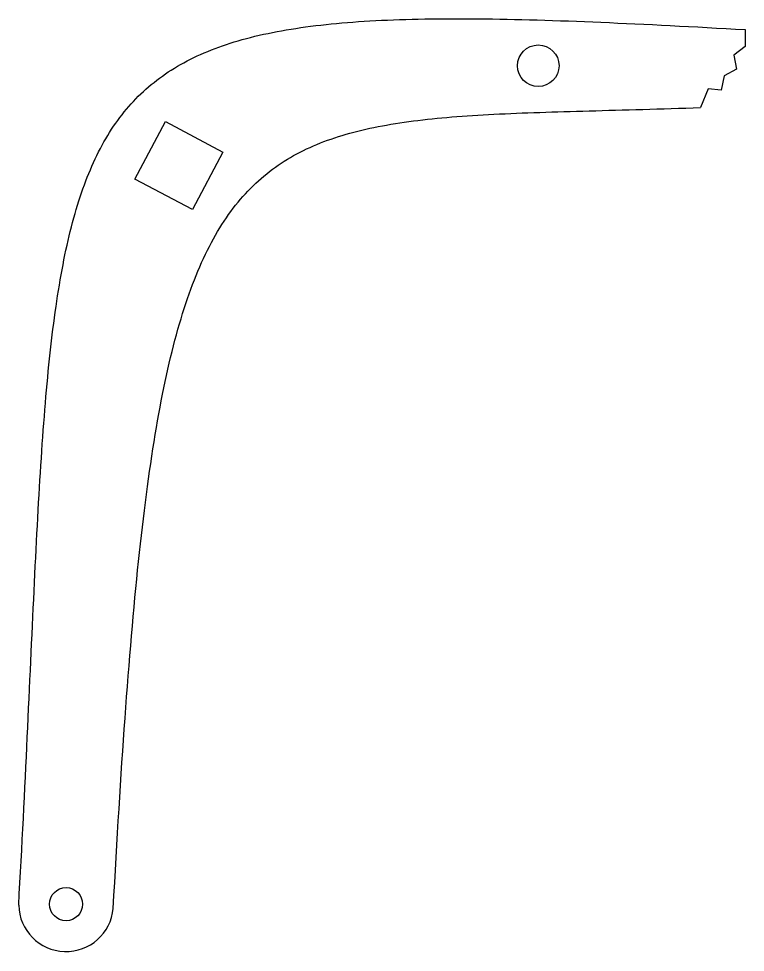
# Model space of a CAD drawing. Extents: x -545 to 40, y 252 to 1003.
import ezdxf

# ---------------------------------------------------------------- set-up
doc = ezdxf.new("R2010")
doc.units = 0
doc.layers.get('0').update_dxf_attribs({"linetype": 'continuous'})

# ---------------------------------------------------------------- blocks, each defined once
blk = doc.blocks.new('PAD')
at = {"color": 0}
for p, q in [((39.53, 994.25), (39.53, 980.71)), ((39.53, 980.71), (30.41, 973.68)), ((30.41, 973.68), (32.45, 962.54)), ((32.45, 962.54), (22.45, 957.2)), ((22.45, 957.2), (20.02, 945.64)), ((9.63, 946.52), (3.58, 931.59)), ((20.02, 945.64), (9.63, 946.52)), ((-451.33, 874.04), (-426.76, 920.24)), ((-426.76, 920.24), (-380.57, 895.68)), ((-380.57, 895.68), (-405.13, 849.48)), ((-405.13, 849.48), (-451.33, 874.04))]:
    blk.add_line(p, q, dxfattribs=at)
for points in [[(-544.82, 289.87), (-544.32, 298.85), (-543.82, 307.76), (-543.34, 316.6), (-542.87, 325.37), (-542.41, 334.06), (-541.96, 342.68), (-541.51, 351.23), (-541.08, 359.71), (-540.66, 368.12), (-540.24, 376.46), (-539.83, 384.72), (-539.43, 392.92), (-539.04, 401.05), (-538.65, 409.11), (-538.27, 417.09), (-537.9, 425.01), (-537.53, 432.86), (-537.17, 440.65), (-536.81, 448.36), (-536.46, 456.01), (-536.11, 463.58), (-535.76, 471.1), (-535.42, 478.54), (-535.08, 485.92), (-534.75, 493.23), (-534.41, 500.47), (-534.08, 507.65), (-533.75, 514.76), (-533.43, 521.81), (-533.1, 528.79), (-532.77, 535.71), (-532.45, 542.56), (-532.12, 549.35), (-531.8, 556.08), (-531.47, 562.74), (-531.14, 569.33), (-530.81, 575.87), (-530.48, 582.34), (-530.15, 588.75), (-529.81, 595.1), (-529.47, 601.38), (-529.13, 607.6), (-528.78, 613.77), (-528.43, 619.87), (-528.07, 625.91), (-527.71, 631.88), (-527.34, 637.8), (-526.97, 643.66), (-526.6, 649.46), (-526.21, 655.2), (-525.82, 660.88), (-525.42, 666.5), (-525.02, 672.06), (-524.61, 677.57), (-524.18, 683.01), (-523.76, 688.4), (-523.32, 693.73), (-522.87, 699), (-522.41, 704.22), (-521.94, 709.38), (-521.47, 714.48), (-520.98, 719.53), (-520.48, 724.52), (-519.97, 729.46), (-519.44, 734.34), (-518.91, 739.16), (-518.36, 743.93), (-517.8, 748.65), (-517.23, 753.31), (-516.64, 757.92), (-516.04, 762.47), (-515.42, 766.97), (-514.79, 771.42), (-514.14, 775.82), (-513.48, 780.16), (-512.8, 784.45), (-512.11, 788.69), (-511.4, 792.88), (-510.67, 797.01), (-509.93, 801.1), (-509.17, 805.13), (-508.38, 809.11), (-507.59, 813.05), (-506.77, 816.93), (-505.93, 820.76), (-505.07, 824.55), (-504.2, 828.28), (-503.3, 831.97), (-502.38, 835.6), (-501.45, 839.19), (-500.49, 842.73), (-499.5, 846.23), (-498.5, 849.67), (-497.47, 853.07), (-496.43, 856.42), (-495.35, 859.73), (-494.26, 862.99), (-493.14, 866.2), (-491.99, 869.37), (-490.82, 872.49), (-489.63, 875.57), (-488.41, 878.6), (-487.17, 881.58), (-485.9, 884.53), (-484.6, 887.42), (-483.27, 890.28), (-481.92, 893.09), (-480.54, 895.86), (-479.13, 898.58), (-477.7, 901.26), (-476.23, 903.9), (-474.74, 906.5), (-473.22, 909.06), (-471.66, 911.57), (-470.08, 914.04), (-468.47, 916.48), (-466.82, 918.87), (-465.15, 921.22), (-463.44, 923.53), (-461.7, 925.8), (-459.93, 928.03), (-458.12, 930.22), (-456.29, 932.38), (-454.41, 934.49), (-452.51, 936.56), (-450.57, 938.6), (-448.6, 940.6), (-446.59, 942.56), (-444.54, 944.49), (-442.46, 946.37), (-440.35, 948.22), (-438.19, 950.04), (-436, 951.82), (-433.78, 953.56), (-431.51, 955.26), (-429.21, 956.93), (-426.87, 958.57), (-424.49, 960.17), (-422.08, 961.74), (-419.62, 963.27), (-417.12, 964.77), (-414.58, 966.23), (-412.01, 967.66), (-409.39, 969.06), (-406.73, 970.42), (-404.03, 971.76), (-401.29, 973.06), (-398.5, 974.32), (-395.67, 975.56), (-392.8, 976.76), (-389.89, 977.94), (-386.93, 979.08), (-383.93, 980.19), (-380.88, 981.27), (-377.79, 982.32), (-374.65, 983.35), (-371.47, 984.34), (-368.24, 985.3), (-364.97, 986.23), (-361.64, 987.14), (-358.28, 988.02), (-354.86, 988.87), (-351.4, 989.69), (-347.88, 990.48), (-344.32, 991.25), (-340.71, 991.98), (-337.06, 992.7), (-333.35, 993.38), (-329.59, 994.04), (-325.78, 994.68), (-321.92, 995.28), (-318.01, 995.87), (-314.05, 996.43), (-310.04, 996.96), (-305.97, 997.47), (-301.85, 997.95), (-297.68, 998.41), (-293.46, 998.85), (-289.18, 999.26), (-284.84, 999.65), (-280.46, 1000.02), (-276.02, 1000.37), (-271.52, 1000.69), (-266.97, 1000.99), (-262.36, 1001.27), (-257.69, 1001.53), (-252.97, 1001.76), (-248.19, 1001.98), (-243.36, 1002.18), (-238.47, 1002.35), (-233.52, 1002.51), (-228.51, 1002.64), (-223.44, 1002.76), (-218.31, 1002.86), (-213.12, 1002.93), (-207.88, 1002.99), (-202.57, 1003.03), (-197.2, 1003.06), (-191.77, 1003.06), (-186.28, 1003.05), (-180.73, 1003.02), (-175.12, 1002.98), (-169.44, 1002.91), (-163.7, 1002.83), (-157.9, 1002.74), (-152.03, 1002.63), (-146.1, 1002.5), (-140.11, 1002.36), (-134.05, 1002.2), (-127.92, 1002.03), (-121.73, 1001.85), (-115.48, 1001.65), (-109.16, 1001.43), (-102.77, 1001.21), (-96.31, 1000.97), (-89.79, 1000.71), (-83.2, 1000.45), (-76.54, 1000.17), (-69.82, 999.88), (-63.02, 999.58), (-56.16, 999.26), (-49.23, 998.94), (-42.22, 998.6), (-35.15, 998.25), (-28, 997.9), (-20.79, 997.53), (-13.5, 997.15), (-6.15, 996.76), (1.28, 996.37), (8.79, 995.96), (16.36, 995.55), (24.01, 995.12), (31.73, 994.69), (39.53, 994.25)], [(-468.78, 287.31), (-468.2, 297.7), (-467.63, 307.98), (-467.05, 318.15), (-466.47, 328.21), (-465.89, 338.15), (-465.31, 347.98), (-464.72, 357.7), (-464.13, 367.31), (-463.54, 376.81), (-462.94, 386.2), (-462.34, 395.48), (-461.74, 404.66), (-461.13, 413.72), (-460.52, 422.68), (-459.9, 431.53), (-459.28, 440.28), (-458.65, 448.93), (-458.02, 457.46), (-457.38, 465.9), (-456.74, 474.23), (-456.08, 482.46), (-455.42, 490.59), (-454.76, 498.62), (-454.09, 506.55), (-453.4, 514.38), (-452.72, 522.1), (-452.02, 529.73), (-451.31, 537.27), (-450.6, 544.7), (-449.88, 552.04), (-449.15, 559.29), (-448.4, 566.43), (-447.65, 573.49), (-446.89, 580.45), (-446.12, 587.32), (-445.34, 594.09), (-444.54, 600.77), (-443.74, 607.36), (-442.92, 613.86), (-442.09, 620.27), (-441.25, 626.59), (-440.4, 632.83), (-439.53, 638.97), (-438.66, 645.03), (-437.77, 651), (-436.86, 656.88), (-435.94, 662.68), (-435.01, 668.39), (-434.06, 674.02), (-433.1, 679.57), (-432.13, 685.03), (-431.14, 690.41), (-430.13, 695.71), (-429.11, 700.92), (-428.07, 706.06), (-427.02, 711.12), (-425.95, 716.1), (-424.86, 721), (-423.76, 725.82), (-422.64, 730.56), (-421.5, 735.23), (-420.34, 739.82), (-419.16, 744.34), (-417.97, 748.78), (-416.76, 753.15), (-415.53, 757.44), (-414.28, 761.67), (-413.01, 765.82), (-411.72, 769.9), (-410.41, 773.9), (-409.08, 777.84), (-407.73, 781.71), (-406.36, 785.51), (-404.96, 789.24), (-403.55, 792.9), (-402.11, 796.5), (-400.66, 800.03), (-399.18, 803.5), (-397.67, 806.9), (-396.15, 810.23), (-394.6, 813.51), (-393.03, 816.71), (-391.43, 819.86), (-389.81, 822.95), (-388.17, 825.97), (-386.5, 828.93), (-384.81, 831.84), (-383.09, 834.68), (-381.35, 837.46), (-379.58, 840.19), (-377.78, 842.86), (-375.96, 845.48), (-374.11, 848.03), (-372.24, 850.54), (-370.34, 852.98), (-368.41, 855.38), (-366.45, 857.72), (-364.47, 860), (-362.46, 862.24), (-360.42, 864.42), (-358.35, 866.55), (-356.25, 868.64), (-354.13, 870.67), (-351.97, 872.65), (-349.78, 874.59), (-347.57, 876.48), (-345.32, 878.32), (-343.04, 880.11), (-340.73, 881.86), (-338.4, 883.57), (-336.03, 885.22), (-333.62, 886.84), (-331.19, 888.41), (-328.72, 889.94), (-326.22, 891.43), (-323.69, 892.88), (-321.13, 894.28), (-318.53, 895.65), (-315.9, 896.98), (-313.23, 898.26), (-310.53, 899.51), (-307.8, 900.73), (-305.03, 901.9), (-302.22, 903.04), (-299.38, 904.15), (-296.51, 905.22), (-293.6, 906.25), (-290.65, 907.25), (-287.67, 908.22), (-284.65, 909.16), (-281.59, 910.06), (-278.5, 910.94), (-275.37, 911.78), (-272.2, 912.6), (-268.99, 913.38), (-265.74, 914.14), (-262.46, 914.87), (-259.13, 915.57), (-255.77, 916.24), (-252.37, 916.89), (-248.93, 917.52), (-245.45, 918.12), (-241.92, 918.69), (-238.36, 919.24), (-234.76, 919.77), (-231.11, 920.28), (-227.43, 920.77), (-223.7, 921.23), (-219.93, 921.68), (-216.12, 922.1), (-212.27, 922.51), (-208.37, 922.9), (-204.43, 923.27), (-200.45, 923.63), (-196.42, 923.97), (-192.35, 924.29), (-188.23, 924.6), (-184.07, 924.89), (-179.87, 925.17), (-175.62, 925.44), (-171.33, 925.7), (-166.99, 925.94), (-162.6, 926.17), (-158.17, 926.39), (-153.69, 926.6), (-149.17, 926.81), (-144.59, 927), (-139.98, 927.19), (-135.31, 927.37), (-130.6, 927.54), (-125.83, 927.71), (-121.02, 927.87), (-116.16, 928.03), (-111.26, 928.18), (-106.3, 928.33), (-101.29, 928.47), (-96.24, 928.62), (-91.13, 928.76), (-85.98, 928.9), (-80.77, 929.05), (-75.51, 929.19), (-70.2, 929.33), (-64.84, 929.48), (-59.43, 929.63), (-53.97, 929.78), (-48.45, 929.93), (-42.88, 930.09), (-37.26, 930.25), (-31.59, 930.42), (-25.86, 930.6), (-20.08, 930.78), (-14.25, 930.97), (-8.36, 931.17), (-2.42, 931.38), (3.58, 931.59)]]:
    blk.add_lwpolyline(points, dxfattribs=at)
for centre, radius in [((-127, 965.2), 16.7), ((-506.73, 290.68), 13.32)]:
    blk.add_circle(centre, radius, dxfattribs=at)
blk.add_arc((-506.73, 290.68), 38.1, -178.77873, -5.07724, dxfattribs=at)

msp = doc.modelspace()

# ---------------------------------------------------------------- block references
at = {"color": 0}
msp.add_blockref('PAD', (0, 0), dxfattribs=at)

doc.saveas('drawing.dxf')
